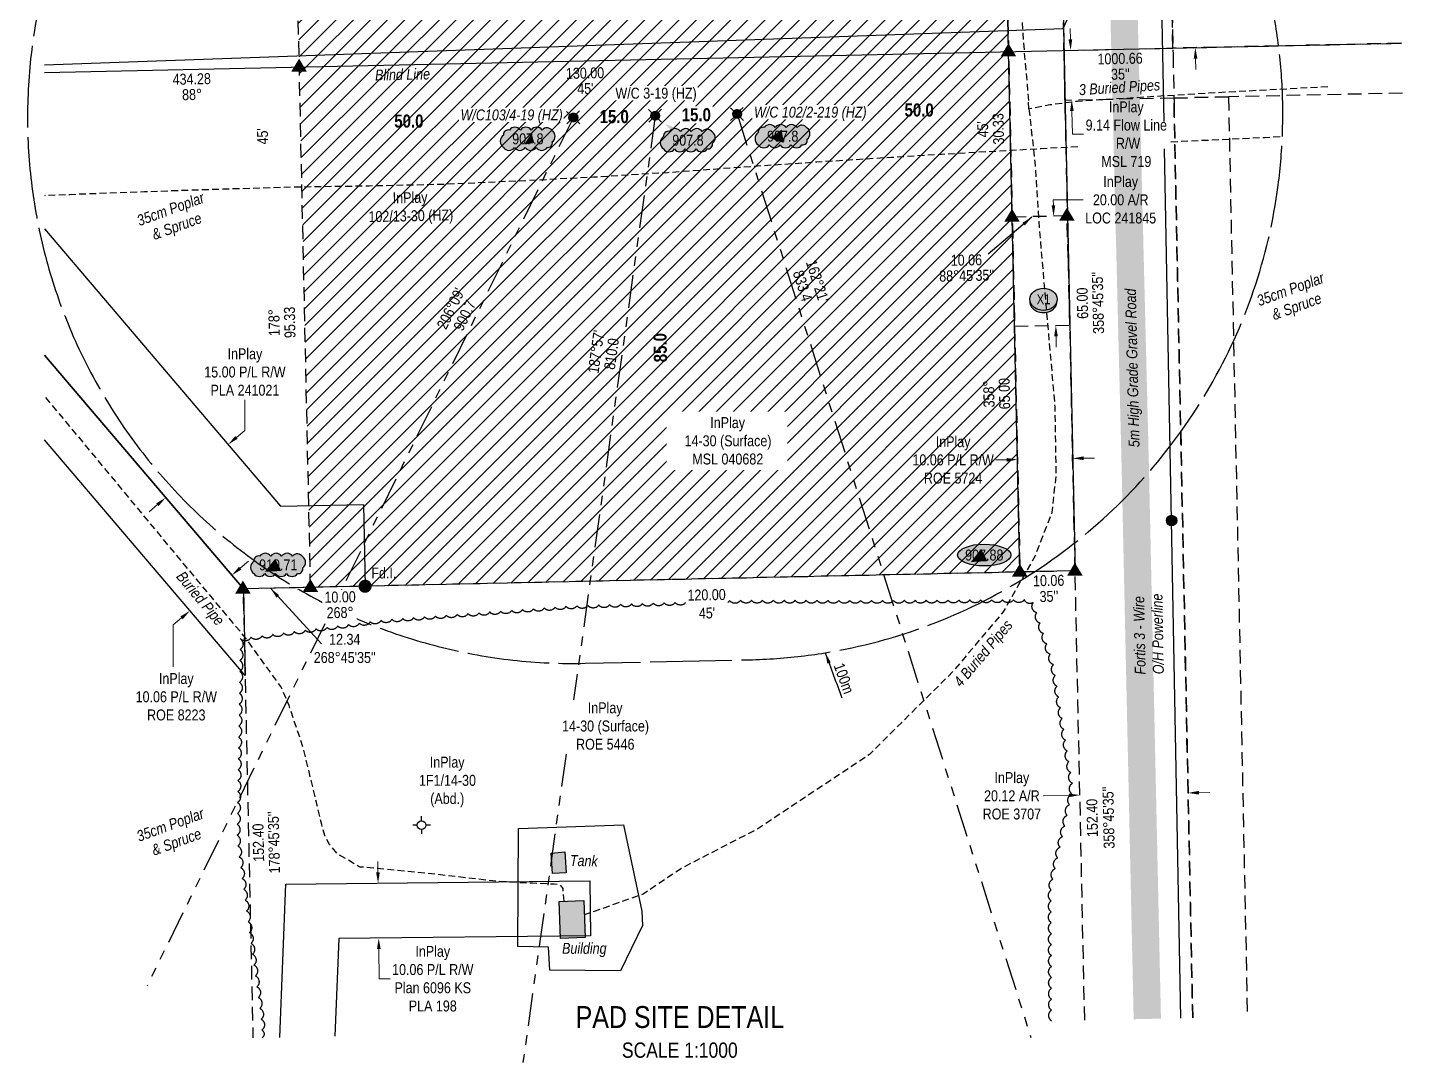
# Model space of a CAD drawing. Extents: x 606747 to 614608, y 5899362 to 5904570.
# Drawn here: x 613349 to 614608, y 5902169 to 5903117 of the extents above; entities that cross this region are included whole.
import ezdxf
from ezdxf.enums import TextEntityAlignment as Align

# ---------------------------------------------------------------- set-up
doc = ezdxf.new("R2010")
doc.units = 0
doc.header["$LTSCALE"] = 5
doc.header["$PDSIZE"] = 10
for name, pattern in [('0', [1, 1, 0]), ('DASHED1', [0.375, 0.25, -0.125]), ('foc-ACCESSROAD', [3.75, 2.5, -1.25]), ('foc-BUFFER', [16.75, 15, -1.75]), ('foc-DOT', [1, 0.2, -0.8]), ('foc-DRILLPATH', [14.75, 6, -1.75, 1.75, -1.75, 1.75, -1.75]), ('foc-FLOWLINE', [3.75, 2.5, -1.25]), ('POWERLINE5', [7.8, 2.4, -0.6, 0.6, -0.6, 0.6, -0.6, 2.4]), ('UG_PIPE', [1.875, 1.25, -0.625])]:
    doc.linetypes.add(name, pattern=pattern)
doc.layers.get('Defpoints').update_dxf_attribs({"color": 9})
for name, color, linetype in [('AS-FENCE', 48, 'foc-FENCE'), ('AS-PIPE-UG', 44, 'UG_PIPE'), ('AS-PIPE-UG-T', 44, 'Continuous'), ('AS-POWER', 104, 'foc-POWER'), ('AS-POWER-EXISTING', 72, 'POWERLINE5'), ('AS-ROADS', 254, 'Continuous'), ('AUX-BUFFER', 7, 'foc-BUFFER'), ('C-AR', 13, 'foc-ACCESSROAD'), ('C-RW', 13, 'Continuous'), ('C-WS', 13, 'foc-ACCESSROAD'), ('C-WS-S', 13, 'Continuous'), ('DETAIL-HZ-Existing', 8, 'foc-DOT'), ('DETAIL-T', 7, 'Continuous'), ('DRILL-T', 8, 'Continuous'), ('F-EZE', 190, 'foc-FLOWLINE'), ('L-BD', 7, 'Continuous'), ('L-MON', 1, 'Continuous'), ('L-SEC', 7, 'Continuous'), ('P-CROSSINGS', 250, 'Continuous'), ('P-ELEVATION', 7, 'Continuous'), ('P-PDRILLPATH', 12, 'foc-DRILLPATH'), ('P-PROPOSED-EXISTING-H', 59, 'Continuous'), ('P-TXT', 4, 'Continuous'), ('T-BUSH', 110, '0'), ('T-BUSH-T', 110, 'Continuous')]:
    doc.layers.add(name, color=color, linetype=linetype)
doc.layers.add('AS-STRUCTURE', color=7, linetype='Continuous', lineweight=30, true_color=0x595959)
doc.layers.add('AS-STRUCTURE-H', color=7, linetype='Continuous', true_color=0xa8a8a8)
doc.layers.add('AS-STRUCTURE-T', color=7, linetype='Continuous', true_color=0x454545)
for name, color, linetype, lineweight in [('C-AR-T', 13, 'Continuous', 9), ('C-FLOWLINE-T', 13, 'Continuous', 9), ('C-RW-T', 13, 'Continuous', 9), ('C-WS-T', 13, 'Continuous', 9), ('T-TEXT', 48, 'Continuous', 18)]:
    doc.layers.add(name, color=color, linetype=linetype, lineweight=lineweight)
doc.styles.add('80', font='ARIALN.TTF', dxfattribs={"height": 10})
doc.styles.add('80CG', font='ARIALN.TTF', dxfattribs={"height": 10})
doc.styles.add('80L', font='ARIALN.TTF', dxfattribs={"height": 10})
doc.styles.add('80LS', font='ARIALNI.TTF', dxfattribs={"height": 10})
doc.styles.add('BOLD', font='ARIALNB.TTF')
doc.styles.add('Crossing', font='ARIALN.TTF', dxfattribs={"height": 10})
doc.styles.add('foc-LtypeFont', font='ARIALN.TTF', dxfattribs={"height": 7.35})
doc.linetypes.add('foc-FENCE', pattern='A,10,-1,["X",foc-LtypeFont,S=0.2,R=0,X=-0.625,Y=-0.75],-1.24', length=12.24)
doc.linetypes.add('foc-POWER', pattern='A,6,-1,["P",foc-LtypeFont,S=0.2,R=0,X=-0.625,Y=-0.75],-1.24,4', length=12.24)
doc.dimstyles.new('CG2011', dxfattribs={"dimscale": 5, "dimtxt": 9, "dimasz": 2, "dimexe": 0.2, "dimexo": 0.0625, "dimgap": 0.5, "dimtad": 0, "dimtih": 1, "dimtoh": 1, "dimzin": 0, "dimdsep": 46, "dimtxsty": '80CG', "dimcen": 0.1, "dimse1": 1, "dimse2": 1, "dimclrd": 256, "dimclrt": 256, "dimaunit": 1, "dimadec": 4, "dimazin": 0, "dimtfac": 0.06, "dimtofl": 0, "dimtmove": 0, "dimatfit": 1, "dimfxl": 0.2, "dimtolj": 1, "dimtzin": 0, "dimlwd": -1, "dimarcsym": 0})
doc.dimstyles.new('Compass 5 000', dxfattribs={"dimscale": 5, "dimtxt": 9, "dimasz": 2, "dimexe": 0.2, "dimexo": 0.0625, "dimgap": 0.5, "dimtad": 0, "dimtih": 1, "dimtoh": 1, "dimzin": 0, "dimdsep": 46, "dimtxsty": '80CG', "dimcen": 0.1, "dimse1": 1, "dimse2": 1, "dimclrd": 256, "dimclrt": 256, "dimaunit": 1, "dimadec": 4, "dimazin": 0, "dimtfac": 0.06, "dimtofl": 0, "dimtmove": 0, "dimatfit": 1, "dimfxl": 0.2, "dimtolj": 1, "dimtzin": 0, "dimlwd": -1, "dimarcsym": 0})

# ---------------------------------------------------------------- blocks, each defined once
blk = doc.blocks.new('*D483')
at = {"layer": 'C-AR-T', "transparency": 16777216}
for p, q in [((614245.7, 5902721), (614235.7, 5902720.8)), ((614316.1, 5902722.4), (614326.1, 5902722.6))]:
    blk.add_line(p, q, dxfattribs=at)
for points in [[(614245.6, 5902722.6), (614245.7, 5902719.3), (614255.7, 5902721.2)], [(614316.1, 5902724.1), (614316.2, 5902720.7), (614306.1, 5902722.2)]]:
    blk.add_solid(points, dxfattribs=at)
at = {"layer": 'Defpoints', "color": 0, "transparency": 16777216}
for p in [(614306.1, 5902722.2), (614256.9, 5902661.9), (614307.4, 5902662.9)]:
    blk.add_point(p, dxfattribs=at)
at = {"layer": 'C-AR-T', "transparency": 16777216, "insert": (614196.6, 5902720.8), "char_height": 10, "attachment_point": 5, "style": '80CG'}
blk.add_mtext('\\A1;InPlay\\P10.06 P/L R/W\\PROE 5724', dxfattribs=at)
blk = doc.blocks.new('STRIA')
blk.add_hatch(color=255).paths.add_polyline_path([(-0.04, 1.52), (-1.47, -0.87), (1.39, -0.87)])
blk = doc.blocks.new('STRIAA')
blk.add_blockref('STRIA', (0, 0))
blk = doc.blocks.new('STRIB')
at = {"color": 1}
blk.add_solid([(-1.12, -0.67), (-0.04, 1.13), (1.04, -0.67)], dxfattribs=at)
blk = doc.blocks.new('STRIBB')
blk.add_blockref('STRIB', (0, 0))
blk = doc.blocks.new('STRICC')
for name in ['STRIAA', 'STRIBB']:
    blk.add_blockref(name, (0, 0))
blk = doc.blocks.new('fdspike')
blk.add_blockref('STRICC', (0, 0))
blk = doc.blocks.new('TRIA')
blk.add_hatch(color=255).paths.add_polyline_path([(-0.04, 1.52), (-1.47, -0.87), (1.39, -0.87)])
blk = doc.blocks.new('TRIAA')
blk.add_blockref('TRIA', (0, 0))
blk = doc.blocks.new('TRIB')
at = {"color": 1}
blk.add_lwpolyline([(-1.12, -0.67), (-0.04, 1.13), (1.04, -0.67)], close=True, dxfattribs=at)
blk = doc.blocks.new('TRIBB')
blk.add_blockref('TRIB', (0, 0))
blk = doc.blocks.new('TRICC')
for name in ['TRIAA', 'TRIBB']:
    blk.add_blockref(name, (0, 0))
blk = doc.blocks.new('plspike')
blk.add_blockref('TRICC', (0, 0))
blk = doc.blocks.new('fdia')
at = {"color": 255, "const_width": 1}
blk.add_lwpolyline([(-0.5, 0, 1), (0.5, 0, 1)], format="xyb", close=True, dxfattribs=at)
blk = doc.blocks.new('Fdiaa')
blk.add_blockref('fdia', (0, 0))
blk = doc.blocks.new('fdib')
at = {"color": 1, "const_width": 1.6}
blk.add_lwpolyline([(-0.4, 0, 1), (0.4, 0, 1)], format="xyb", close=True, dxfattribs=at)
at = {"color": 1}
blk.add_circle((0, 0), 0.8, dxfattribs=at)
blk = doc.blocks.new('Fdibb')
blk.add_blockref('fdib', (0, 0))
blk = doc.blocks.new('fdicc')
for name in ['Fdibb', 'Fdiaa']:
    blk.add_blockref(name, (0, 0))
blk = doc.blocks.new('FDI')
blk.add_blockref('fdicc', (0, 0))
blk = doc.blocks.new('POWERPOLE')
h = blk.add_hatch(color=255)
edge = h.paths.add_edge_path()
edge.add_arc((0, 0), 0.96, 0, 360)
at = {"linetype": 'Continuous'}
for p, q in [((0.68, -0.68), (-0.68, 0.68)), ((-0.68, -0.68), (0.68, 0.68))]:
    blk.add_line(p, q, dxfattribs=at)
blk.add_circle((0, 0), 0.96, dxfattribs=at)
blk = doc.blocks.new('we')
at = {"layer": 'P-ELEVATION'}
h = blk.add_hatch(color=111, dxfattribs=at)
h.dxf.hatch_style = 1
edge = h.paths.add_edge_path()
edge.add_ellipse((0, 0), major_axis=(-24.4, 0), ratio=0.410256, start_angle=0, end_angle=360)
at = {"layer": 'P-ELEVATION', "color": 7, "flags": 128}
blk.add_lwpolyline([(0, 0, 12.5, 0, 0), (-12.4, -6.4, 0, 0, 0)], format="xyseb", dxfattribs=at)
at = {"layer": 'P-ELEVATION', "color": 7}
blk.add_ellipse((0, 0), major_axis=(-24.4, 0), ratio=0.410256, dxfattribs=at)
at = {"layer": 'P-ELEVATION', "style": '80'}
blk.add_attdef('ELEVATION', text='', height=10, dxfattribs=at).set_placement((0, 0), align=Align.MIDDLE_CENTER)
blk = doc.blocks.new('*D488')
at = {"layer": 'C-FLOWLINE-T', "transparency": 16777216}
for p, q in [((614304, 5903105.9), (614303.8, 5903115.9)), ((614305.4, 5903040.2), (614305.9, 5903019)), ((614305.9, 5903019), (614315.9, 5903019))]:
    blk.add_line(p, q, dxfattribs=at)
for points in [[(614305.7, 5903106), (614302.3, 5903105.9), (614304.2, 5903095.9)], [(614307.1, 5903040.2), (614303.7, 5903040.2), (614305.2, 5903050.2)]]:
    blk.add_solid(points, dxfattribs=at)
at = {"layer": 'Defpoints', "color": 0, "transparency": 16777216}
for p in [(614387.6, 5903097.7), (614305.2, 5903050.2), (614388.5, 5903052)]:
    blk.add_point(p, dxfattribs=at)
at = {"layer": 'C-FLOWLINE-T', "transparency": 16777216, "insert": (614355.2, 5903019), "char_height": 10, "attachment_point": 5, "style": '80CG'}
blk.add_mtext('\\A1;InPlay\\P9.14 Flow Line\\P R/W\\PMSL 719', dxfattribs=at)
blk = doc.blocks.new('xing2')
h = blk.add_hatch(color=50)
h.dxf.hatch_style = 1
edge = h.paths.add_edge_path()
edge.add_ellipse((0, 0), major_axis=(-12.5, 0), ratio=0.816297, start_angle=0, end_angle=360)
h = blk.add_hatch(color=250)
h.dxf.hatch_style = 1
edge = h.paths.add_edge_path()
edge.add_ellipse((0, -2), major_axis=(-12.5, 0), ratio=0.816297, start_angle=0, end_angle=180)
edge.add_line((12.5, -2), (12.5, 0))
edge.add_ellipse((0, 0), major_axis=(-12.5, 0), ratio=0.816297, start_angle=0, end_angle=180, ccw=False)
edge.add_line((-12.5, 0), (-12.5, -2))
at = {"color": 250}
blk.add_ellipse((0, 0), major_axis=(-12.5, 0), ratio=0.816297, dxfattribs=at)
blk.add_ellipse((0, -2), major_axis=(-12.5, 0), ratio=0.816297, start_param=0, end_param=3.141593, dxfattribs=at)
at = {"color": 250, "style": 'Crossing'}
blk.add_attdef('CROSSING', text='', height=9, dxfattribs=at).set_placement((0.1, 0), align=Align.MIDDLE_CENTER)
at = {"color": 250, "style": 'Crossing', "flags": 1}
for tag, p in [('OWNER', (0.1, -12.5)), ('DESCRIPTION', (0.1, -25.8)), ('LOCATION', (0.1, -39.3)), ('DWG_REF', (0.1, -52.8))]:
    blk.add_attdef(tag, text='', height=9, dxfattribs=at).set_placement(p, align=Align.MIDDLE_CENTER)
blk = doc.blocks.new('GABD')
for p, q in [((-0.81, 0), (-1.62, 0)), ((0, 0.81), (0, 1.62)), ((1.62, 0), (0.81, 0)), ((0, -0.81), (0, -1.62))]:
    blk.add_line(p, q)
blk.add_circle((0, 0), 0.8)
blk = doc.blocks.new('*D489')
at = {"layer": 'C-AR-T', "transparency": 16777216}
for p, q in [((614302.7, 5902413.8), (614279, 5902413.3)), ((614421.8, 5902416.2), (614431.8, 5902416.4))]:
    blk.add_line(p, q, dxfattribs=at)
for points in [[(614421.8, 5902417.9), (614421.8, 5902414.5), (614411.8, 5902416)], [(614302.6, 5902415.4), (614302.7, 5902412.1), (614312.7, 5902414)]]:
    blk.add_solid(points, dxfattribs=at)
at = {"layer": 'Defpoints', "color": 0, "transparency": 16777216}
for p in [(614311.9, 5902451.5), (614411, 5902453.5), (614411.8, 5902416)]:
    blk.add_point(p, dxfattribs=at)
at = {"layer": 'C-AR-T', "transparency": 16777216, "insert": (614250.4, 5902413.3), "char_height": 10, "attachment_point": 5, "style": '80CG'}
blk.add_mtext('\\A1;InPlay\\P20.12 A/R\\PROE 3707', dxfattribs=at)
blk = doc.blocks.new('*D490')
at = {"layer": 'C-RW-T', "transparency": 16777216}
for p, q in [((613669.9, 5902343.3), (613669.8, 5902353.3)), ((613670.7, 5902273), (613671, 5902245.9)), ((613671, 5902245.9), (613681, 5902245.9))]:
    blk.add_line(p, q, dxfattribs=at)
for points in [[(613671.6, 5902343.4), (613668.2, 5902343.3), (613670, 5902333.3)], [(613672.4, 5902273.1), (613669, 5902273), (613670.6, 5902283)]]:
    blk.add_solid(points, dxfattribs=at)
at = {"layer": 'Defpoints', "color": 0, "transparency": 16777216}
for p in [(613670, 5902333.3), (613744.4, 5902334.2), (613744.9, 5902283.9)]:
    blk.add_point(p, dxfattribs=at)
at = {"layer": 'C-RW-T', "transparency": 16777216, "insert": (613720.1, 5902245.9), "char_height": 10, "attachment_point": 5, "style": '80CG'}
blk.add_mtext('\\A1;InPlay\\P10.06 P/L R/W\\PPlan 6096 KS\\PPLA 198', dxfattribs=at)
blk = doc.blocks.new('wa')
at = {"layer": 'P-ELEVATION'}
h = blk.add_hatch(color=111, dxfattribs=at)
h.dxf.hatch_style = 1
edge = h.paths.add_edge_path()
edge.add_arc((-17.4, -4.5), 6.1, 215, 325)
edge.add_arc((-7.4, -4.5), 6.1, 215, 325)
edge.add_arc((2.6, -4.5), 6.1, 215, 325)
edge.add_arc((12.7, -4.5), 6.1, 215, 325)
edge.add_arc((18.1, -3.7), 4.32, 263.4336, 373.4336)
edge.add_arc((18.8, 2.3), 6.1, 305, 415)
edge.add_arc((17.5, 4.4), 5.69, 30.6955, 140.6955)
edge.add_arc((8.1, 4.5), 6.1, 35, 145)
edge.add_arc((-1.9, 4.5), 6.1, 35, 145)
edge.add_arc((-11.9, 4.5), 6.1, 35, 145)
edge.add_arc((-18, 3.8), 4.33, 75.4261, 185.4261)
edge.add_arc((-18.4, -2.3), 6.96, 125, 235)
at = {"color": 240, "flags": 128}
blk.add_lwpolyline([(-22.4, -8, 0.520567), (-12.3, -8, 0.520567), (-2.4, -8, 0.520567), (7.6, -8, 0.520567), (17.6, -8, 0.520567), (22.4, -2.7, 0.520567), (22.4, 7.3, 0.520567), (13.1, 8, 0.520567), (3.1, 8, 0.520567), (-6.9, 8, 0.520567), (-16.9, 8, 0.520567), (-22.4, 3.4, 0.520567)], format="xyb", close=True, dxfattribs=at)
at = {"layer": 'P-ELEVATION', "color": 240, "flags": 128}
blk.add_lwpolyline([(0, 0, 12.5, 0, 0), (-12.4, -6.4, 0, 0, 0)], format="xyseb", dxfattribs=at)
at = {"layer": 'P-ELEVATION', "color": 240, "style": '80'}
blk.add_attdef('ELEVATION', text='', height=10, dxfattribs=at).set_placement((0, 0), align=Align.MIDDLE_CENTER)
blk = doc.blocks.new('*U553')
at = {"layer": 'P-ELEVATION'}
h = blk.add_hatch(color=111, dxfattribs=at)
h.dxf.hatch_style = 1
edge = h.paths.add_edge_path()
edge.add_arc((-17.4, -4.5), 6.1, 215, 325)
edge.add_arc((-7.4, -4.5), 6.1, 215, 325)
edge.add_arc((2.6, -4.5), 6.1, 215, 325)
edge.add_arc((12.7, -4.5), 6.1, 215, 325)
edge.add_arc((18.1, -3.7), 4.32, 263.4336, 373.4336)
edge.add_arc((18.8, 2.3), 6.1, 305, 415)
edge.add_arc((17.5, 4.4), 5.69, 30.6955, 140.6955)
edge.add_arc((8.1, 4.5), 6.1, 35, 145)
edge.add_arc((-1.9, 4.5), 6.1, 35, 145)
edge.add_arc((-11.9, 4.5), 6.1, 35, 145)
edge.add_arc((-18, 3.8), 4.33, 75.4261, 185.4261)
edge.add_arc((-18.4, -2.3), 6.96, 125, 235)
at = {"color": 240, "flags": 128}
blk.add_lwpolyline([(-22.4, -8, 0.520567), (-12.3, -8, 0.520567), (-2.4, -8, 0.520567), (7.6, -8, 0.520567), (17.6, -8, 0.520567), (22.4, -2.7, 0.520567), (22.4, 7.3, 0.520567), (13.1, 8, 0.520567), (3.1, 8, 0.520567), (-6.9, 8, 0.520567), (-16.9, 8, 0.520567), (-22.4, 3.4, 0.520567)], format="xyb", close=True, dxfattribs=at)
at = {"layer": 'P-ELEVATION', "color": 240, "flags": 128}
blk.add_lwpolyline([(0, 0, 12.5, 0, 0), (-11.8, -1.9, 0, 0, 0)], format="xyseb", dxfattribs=at)
at = {"layer": 'P-ELEVATION', "color": 240, "style": '80'}
blk.add_attdef('ELEVATION', text='', height=10, dxfattribs=at).set_placement((0, 0), align=Align.MIDDLE_CENTER)
blk = doc.blocks.new('*U555')
at = {"layer": 'P-ELEVATION'}
h = blk.add_hatch(color=111, dxfattribs=at)
h.dxf.hatch_style = 1
edge = h.paths.add_edge_path()
edge.add_arc((-17.4, -4.5), 6.1, 215, 325)
edge.add_arc((-7.4, -4.5), 6.1, 215, 325)
edge.add_arc((2.6, -4.5), 6.1, 215, 325)
edge.add_arc((12.7, -4.5), 6.1, 215, 325)
edge.add_arc((18.1, -3.7), 4.32, 263.4336, 373.4336)
edge.add_arc((18.8, 2.3), 6.1, 305, 415)
edge.add_arc((17.5, 4.4), 5.69, 30.6955, 140.6955)
edge.add_arc((8.1, 4.5), 6.1, 35, 145)
edge.add_arc((-1.9, 4.5), 6.1, 35, 145)
edge.add_arc((-11.9, 4.5), 6.1, 35, 145)
edge.add_arc((-18, 3.8), 4.33, 75.4261, 185.4261)
edge.add_arc((-18.4, -2.3), 6.96, 125, 235)
at = {"color": 240, "flags": 128}
blk.add_lwpolyline([(-22.4, -8, 0.520567), (-12.3, -8, 0.520567), (-2.4, -8, 0.520567), (7.6, -8, 0.520567), (17.6, -8, 0.520567), (22.4, -2.7, 0.520567), (22.4, 7.3, 0.520567), (13.1, 8, 0.520567), (3.1, 8, 0.520567), (-6.9, 8, 0.520567), (-16.9, 8, 0.520567), (-22.4, 3.4, 0.520567)], format="xyb", close=True, dxfattribs=at)
at = {"layer": 'P-ELEVATION', "color": 240, "flags": 128}
blk.add_lwpolyline([(0, 0, 12.5, 0, 0), (-21.1, 15.1, 0, 0, 0)], format="xyseb", dxfattribs=at)
at = {"layer": 'P-ELEVATION', "color": 240, "style": '80'}
blk.add_attdef('ELEVATION', text='', height=10, dxfattribs=at).set_placement((0, 0), align=Align.MIDDLE_CENTER)
blk = doc.blocks.new('*U554')
at = {"layer": 'P-ELEVATION'}
h = blk.add_hatch(color=111, dxfattribs=at)
h.dxf.hatch_style = 1
edge = h.paths.add_edge_path()
edge.add_arc((-17.4, -4.5), 6.1, 215, 325)
edge.add_arc((-7.4, -4.5), 6.1, 215, 325)
edge.add_arc((2.6, -4.5), 6.1, 215, 325)
edge.add_arc((12.7, -4.5), 6.1, 215, 325)
edge.add_arc((18.1, -3.7), 4.32, 263.4336, 373.4336)
edge.add_arc((18.8, 2.3), 6.1, 305, 415)
edge.add_arc((17.5, 4.4), 5.69, 30.6955, 140.6955)
edge.add_arc((8.1, 4.5), 6.1, 35, 145)
edge.add_arc((-1.9, 4.5), 6.1, 35, 145)
edge.add_arc((-11.9, 4.5), 6.1, 35, 145)
edge.add_arc((-18, 3.8), 4.33, 75.4261, 185.4261)
edge.add_arc((-18.4, -2.3), 6.96, 125, 235)
at = {"color": 240, "flags": 128}
blk.add_lwpolyline([(-22.4, -8, 0.520567), (-12.3, -8, 0.520567), (-2.4, -8, 0.520567), (7.6, -8, 0.520567), (17.6, -8, 0.520567), (22.4, -2.7, 0.520567), (22.4, 7.3, 0.520567), (13.1, 8, 0.520567), (3.1, 8, 0.520567), (-6.9, 8, 0.520567), (-16.9, 8, 0.520567), (-22.4, 3.4, 0.520567)], format="xyb", close=True, dxfattribs=at)
at = {"layer": 'P-ELEVATION', "color": 240, "flags": 128}
blk.add_lwpolyline([(0, 0, 12.5, 0, 0), (5.9, -3.8, 0, 0, 0)], format="xyseb", dxfattribs=at)
at = {"layer": 'P-ELEVATION', "color": 240, "style": '80'}
blk.add_attdef('ELEVATION', text='', height=10, dxfattribs=at).set_placement((0, 0), align=Align.MIDDLE_CENTER)
blk = doc.blocks.new('WC')
at = {"layer": 'L-MON'}
h = blk.add_hatch(color=255, dxfattribs=at)
h.dxf.hatch_style = 1
edge = h.paths.add_edge_path()
edge.add_arc((0, 0), 0.9, 0, 360)
at = {"layer": 'L-MON', "color": 240, "flags": 128}
for points in [[(-0.62, 0.5), (-1.23, 1.12)], [(0.52, 0.61), (1.13, 1.21)], [(-1.18, -1.18), (-0.56, -0.57)], [(1.16, -1.18), (0.56, -0.57)]]:
    blk.add_lwpolyline(points, dxfattribs=at)
at = {"layer": 'L-MON', "color": 240}
for radius in [0.8, 0.373]:
    blk.add_circle((0, 0), radius, dxfattribs=at)

msp = doc.modelspace()

# ---------------------------------------------------------------- hatches: boundary and pattern name
at = {"layer": 'AS-STRUCTURE-H'}
h = msp.add_hatch(color=256, dxfattribs=at)
h.dxf.hatch_style = 1
h.paths.add_polyline_path([(613829.682, 5902342.238), (613828.612, 5902360.943), (613841.127, 5902362.058), (613842.357, 5902342.838)])
h = msp.add_hatch(color=256, dxfattribs=at)
h.dxf.hatch_style = 1
h.paths.add_polyline_path([(613858.397, 5902317.563), (613859.592, 5902283.518), (613837.117, 5902282.868), (613835.942, 5902316.683)])
at = {"layer": 'P-PROPOSED-EXISTING-H', "true_color": 0xffeebd}
h = msp.add_hatch(dxfattribs=at)
h.set_pattern_fill('ANSI31', color=254, scale=3.498656, style=0)
h.set_pattern_definition([(45, (-2512.458, 2757.86), (-7.854705797, 7.854705797), [])])
h.paths.add_polyline_path([(613608.25, 5902604.179), (613590.865, 5903403.634), (614240.427, 5903417.818), (614257.827, 5902618.298)])

# ---------------------------------------------------------------- linework, layer by layer
at = {"layer": 'AS-FENCE', "flags": 128}
msp.add_lwpolyline([(613364.653, 5903082.656), (614297.427, 5903115.723), (614332.487, 5903192.078)], dxfattribs=at)
msp.add_lwpolyline([(613912.212, 5902294.668), (613891.932, 5902253.023), (613827.307, 5902253.678), (613826.142, 5902274.643), (613797.932, 5902275.553), (613798.597, 5902383.458), (613894.897, 5902386.688), (613911.682, 5902307.873)], close=True, dxfattribs=at)
at = {"layer": 'AS-PIPE-UG', "flags": 128}
for points in [[(614330.712, 5903725.518), (614275.002, 5903650.363), (614262.807, 5903628.338), (614256.227, 5903609.728), (614250.292, 5903583.343), (614246.202, 5903554.918), (614246.367, 5903532.623), (614247.787, 5903447.533), (614250.307, 5903301.973), (614260.857, 5903104.108), (614265.617, 5903049.753)], [(614539.622, 5903062.398), (614430.897, 5903056.568), (614310.432, 5903049.043), (614285.017, 5903045.773), (614266.042, 5903042.158)], [(614266.042, 5903042.158), (614265.617, 5903049.753)], [(614266.042, 5903042.158), (614271.477, 5902993.418), (614275.422, 5902932.923), (614289.772, 5902769.248), (614290.752, 5902707.028), (614287.002, 5902672.718), (614271.627, 5902632.913), (614242.572, 5902581.858), (614196.567, 5902527.238), (614120.067, 5902451.253), (614017.857, 5902383.143), (613948.017, 5902347.113), (613912.652, 5902323.298), (613859.687, 5902304.608)], [(613840.565, 5902316.864), (613839.392, 5902328.568), (613836.577, 5902332.083), (613831.187, 5902332.403), (613811.492, 5902333.233), (613781.902, 5902334.748), (613715.972, 5902342.213), (613665.917, 5902347.233), (613653.517, 5902348.113), (613632.797, 5902360.178), (613625.612, 5902368.753), (613621.142, 5902377.003), (613618.452, 5902387.043), (613601.937, 5902455.788), (613588.507, 5902496.073), (613580.892, 5902513.538), (613550.207, 5902555.998), (613491.292, 5902626.683), (613385.532, 5902754.303), (613364.653, 5902779.338)]]:
    msp.add_lwpolyline(points, dxfattribs=at)
at = {"layer": 'AS-POWER', "flags": 128}
for points in [[(614389.739, 5903030.586), (614387.097, 5903170.148), (614380.927, 5903414.363), (614380.957, 5903652.578)], [(614405.235, 5902209.752), (614396.652, 5902665.383), (614390.212, 5903005.569)]]:
    msp.add_lwpolyline(points, dxfattribs=at)
at = {"layer": 'AS-ROADS', "const_width": 24.99, "flags": 128}
msp.add_lwpolyline([(614374.429, 5902209.097), (614363.377, 5902715.783), (614351.777, 5903182.388), (614344.082, 5903384.463), (614340.822, 5903493.043), (614324.352, 5903599.283), (614278.877, 5903683.373), (614212.007, 5903756.073), (614136.567, 5903827.754)], dxfattribs=at)
at = {"layer": 'AS-STRUCTURE', "flags": 128}
for points in [[(613829.682, 5902342.238), (613828.612, 5902360.943), (613841.127, 5902362.058), (613842.357, 5902342.838)], [(613858.397, 5902317.563), (613859.592, 5902283.518), (613837.117, 5902282.868), (613835.942, 5902316.683)]]:
    msp.add_lwpolyline(points, close=True, dxfattribs=at)
at = {"layer": 'AUX-BUFFER', "color": 251, "linetype": 'foc-BUFFER', "flags": 128}
msp.add_lwpolyline([(614009.565, 5902537.898, 1), (613987.824, 5903537.278), (613837.917, 5903534.016, 1), (613859.658, 5902534.637)], format="xyb", close=True, dxfattribs=at)
at = {"layer": 'C-AR'}
for points in [[(614163.476, 5903856.795), (614318.23, 5903713.401), (614355.159, 5903679.189), (614386.522, 5903650.132), (614395.956, 5903189.854), (614397.96, 5903092.187), (614398.894, 5903046.47), (614416.024, 5902209.982)], [(614317.088, 5902207.877), (614308.337, 5902619.223), (614299.294, 5903044.319), (614298.321, 5903090.038), (614287.372, 5903604.733), (614249.796, 5903639.549), (614095.043, 5903782.94)], [(614607.132, 5903102.372), (614397.844, 5903097.841), (614395.781, 5903198.389), (614445.819, 5903199.472), (614604.961, 5903202.916)]]:
    msp.add_lwpolyline(points, dxfattribs=at)
at = {"layer": 'C-AR', "flags": 128}
msp.add_lwpolyline([(614300.987, 5902944.173), (614250.757, 5902943.168), (614252.932, 5902843.23), (614303.55, 5902844.243)], close=True, dxfattribs=at)
msp.add_lwpolyline([(614317.088, 5902207.877), (614308.337, 5902619.223), (613546.452, 5902602.803), (613555.413, 5902191.674)], dxfattribs=at)
at = {"layer": 'C-AR-T'}
for p, q in [((614418.61, 5903088.291), (614418.826, 5903078.297)), ((614290.846, 5902833.99), (614291.046, 5902823.996)), ((613543.73, 5902621.751, 4555.185), (613551.353, 5902628.217, 4555.185)), ((613490.1, 5902576.272, 4555.185), (613482.476, 5902569.807, 4555.185))]:
    msp.add_line(p, q, dxfattribs=at)
msp.add_lwpolyline([(614315.745, 5902958.917), (614288.246, 5902958.917), (614288.446, 5902953.92)], dxfattribs=at)
for points in [[(614420.276, 5903088.327), (614416.944, 5903088.255), (614418.394, 5903098.285)], [(614290.112, 5902953.953), (614286.781, 5902953.887), (614288.646, 5902943.926)], [(614292.512, 5902834.024), (614289.18, 5902833.957), (614290.646, 5902843.984)], [(613542.652, 5902623.022, 4555.185), (613544.807, 5902620.481, 4555.185), (613536.106, 5902615.286, 4555.185)], [(613489.022, 5902577.542, 4555.185), (613491.178, 5902575.001, 4555.185), (613497.724, 5902582.737, 4555.185)]]:
    msp.add_solid(points, dxfattribs=at)
at = {"layer": 'C-RW'}
for points in [[(614365.063, 5903893.504), (614389.406, 5903715.988), (614355.159, 5903679.189), (614287.372, 5903604.733), (614298.321, 5903090.038), (614299.294, 5903044.319), (614308.337, 5902619.223), (614257.827, 5902618.298), (614249.856, 5902984.574), (614247.461, 5903094.594), (614236.641, 5903625.353), (614249.796, 5903639.549), (614318.23, 5903713.401), (614337.278, 5903733.965), (614332.541, 5903768.367), (614315.301, 5903893.504)], [(613580.147, 5902192.2), (613585.621, 5902332.404), (613863.988, 5902335.515), (613864.545, 5902285.222), (613634.017, 5902282.635), (613630.529, 5902193.272)]]:
    msp.add_lwpolyline(points, dxfattribs=at)
at = {"layer": 'C-RW', "flags": 128}
msp.add_lwpolyline([(613364.653, 5902932.458), (613580.686, 5902678.517), (613656.541, 5902680.127), (613658.132, 5902605.173), (613546.664, 5902602.807), (613364.653, 5902816.756)], dxfattribs=at)
at = {"layer": 'C-RW', "elevation": 4555.185}
msp.add_lwpolyline([(613364.653, 5902816.756), (613546.664, 5902602.807), (613548.182, 5902523.425), (613364.653, 5902739.158)], dxfattribs=at)
at = {"layer": 'C-RW-T'}
msp.add_line((613467.97, 5902679.883), (613460.356, 5902673.405), dxfattribs=at)
msp.add_lwpolyline([(613540.3, 5902741.416), (613547.914, 5902747.893), (613547.914, 5902775.775)], dxfattribs=at)
for points in [[(613539.221, 5902742.685), (613541.38, 5902740.147), (613532.687, 5902734.939)], [(613466.89, 5902681.152), (613469.049, 5902678.614), (613475.584, 5902686.36)]]:
    msp.add_solid(points, dxfattribs=at)
at = {"layer": 'C-WS', "flags": 128}
msp.add_lwpolyline([(613608.25, 5902604.179), (613590.865, 5903403.634), (614240.427, 5903417.818), (614257.827, 5902618.298)], close=True, dxfattribs=at)
at = {"layer": 'C-WS'}
msp.add_lwpolyline([(614608.119, 5903056.641), (614448.809, 5903053.201), (614398.774, 5903052.124), (614299.173, 5903049.973), (614298.201, 5903095.692), (614397.84, 5903097.841), (614607.132, 5903102.364)], dxfattribs=at)
at = {"layer": 'DETAIL-HZ-Existing', "linetype": 'DASHED1', "ltscale": 5, "flags": 128}
for points in [[(614495.966, 5903016.472), (614481.947, 5903015.816), (614413.704, 5903012.63), (614395.312, 5903011.717)], [(614310.73, 5903007.417), (614277.232, 5903005.656), (614208.854, 5903001.816), (614140.283, 5902997.72), (614071.767, 5902993.376), (614003.608, 5902988.791), (613935.457, 5902983.806), (613867.239, 5902979.57), (613799.102, 5902976.135), (613730.107, 5902973.03), (613661.873, 5902971.544), (613592.778, 5902970.487), (613524.505, 5902968.55), (613456.192, 5902966.211), (613387.883, 5902963.673), (613364.653, 5902962.745)]]:
    msp.add_lwpolyline(points, dxfattribs=at)
at = {"layer": 'F-EZE'}
msp.add_lwpolyline([(614416.024, 5902209.982), (614398.778, 5903052.125), (614448.813, 5903053.201), (614466.063, 5902211.046)], dxfattribs=at)
at = {"layer": 'L-SEC'}
msp.add_line((613364.653, 5903075.615), (614607.13, 5903102.478), dxfattribs=at)
at = {"layer": 'P-PDRILLPATH', "flags": 128}
for points in [[(613848.84, 5903034.325), (613458.428, 5902239.3)], [(613923.794, 5903035.947), (613802.674, 5902169.216)], [(613998.748, 5903037.569), (614267.855, 5902192.205)]]:
    msp.add_lwpolyline(points, dxfattribs=at)
at = {"layer": 'T-BUSH', "flags": 128}
msp.add_lwpolyline([(614286.776, 5902207.177, -0.52056705), (614286.748, 5902217.173, -0.52056705), (614286.721, 5902227.169, -0.52056705), (614286.693, 5902237.165, -0.52056705), (614286.666, 5902247.161, -0.52056705), (614286.638, 5902257.157, -0.52056705), (614286.611, 5902267.153, -0.52056705), (614286.583, 5902277.15, -0.52056705), (614286.555, 5902287.146, -0.52056705), (614286.528, 5902297.142, -0.52056705), (614286.5, 5902307.138, -0.52056705), (614286.473, 5902317.134, -0.52056705), (614286.445, 5902327.13, -0.52056705), (614287.952, 5902336.959, -0.52056705), (614290.134, 5902346.714, -0.52056705), (614292.315, 5902356.469, -0.52056705), (614294.496, 5902366.225, -0.52056705), (614296.678, 5902375.98, -0.52056705), (614298.859, 5902385.735, -0.52056705), (614301.04, 5902395.49, -0.52056705), (614303.222, 5902405.246, -0.52056705), (614305.403, 5902415.001, -0.52056705), (614305.82, 5902424.811, -0.52056705), (614304.25, 5902434.683, -0.52056705), (614302.68, 5902444.555, -0.52056705), (614301.111, 5902454.427, -0.52056705), (614299.541, 5902464.3, -0.52056705), (614297.971, 5902474.172, -0.52056705), (614296.401, 5902484.044, -0.52056705), (614294.831, 5902493.916, -0.52056705), (614293.261, 5902503.788, -0.52056705), (614291.692, 5902513.66, -0.52056705), (614290.122, 5902523.532, -0.52056705), (614288.552, 5902533.404, -0.52056705), (614285.468, 5902542.913, -0.52056705), (614282.385, 5902552.422, -0.52056705), (614279.301, 5902561.93, -0.52056705), (614276.217, 5902571.439, -0.52056705), (614273.133, 5902580.948, -0.52056705), (614270.05, 5902590.456, -0.52056705), (614261.873, 5902592.917, -0.52056705), (614251.877, 5902592.861, -0.52056705), (614241.881, 5902592.805, -0.52056705), (614231.885, 5902592.748, -0.52056705), (614221.889, 5902592.692, -0.52056705), (614211.893, 5902592.635, -0.52056705), (614201.897, 5902592.579, -0.52056705), (614191.901, 5902592.522, -0.52056705), (614181.905, 5902592.466, -0.52056705), (614171.909, 5902592.41, -0.52056705), (614161.913, 5902592.353, -0.52056705), (614151.917, 5902592.297, -0.52056705), (614141.921, 5902592.24, -0.52056705), (614131.925, 5902592.2, -0.52056705), (614121.929, 5902592.215, -0.52056705), (614111.933, 5902592.23, -0.52056705), (614101.937, 5902592.245, -0.52056705), (614091.94, 5902592.26, -0.52056705), (614081.944, 5902592.275, -0.52056705), (614071.948, 5902592.29, -0.52056705), (614061.952, 5902592.305, -0.52056705), (614051.956, 5902592.321, -0.52056705), (614041.96, 5902592.336, -0.52056705), (614031.964, 5902592.351, -0.52056705), (614021.967, 5902592.366, -0.52056705), (614011.971, 5902592.381, -0.52056705), (614001.975, 5902592.396, -0.52056705), (613991.984, 5902592.082, -0.52056705), (613981.994, 5902591.746, -0.52056705), (613972.003, 5902591.409, -0.52056705), (613962.013, 5902591.073, -0.52056705), (613952.022, 5902590.737, -0.52056705), (613942.032, 5902590.4, -0.52056705), (613932.041, 5902590.064, -0.52056705), (613922.051, 5902589.728, -0.52056705), (613912.06, 5902589.391, -0.52056705), (613902.07, 5902589.055, -0.52056705), (613892.079, 5902588.719, -0.52056705), (613882.089, 5902588.382, -0.52056705), (613872.098, 5902588.046, -0.52056705), (613862.108, 5902587.71, -0.52056705), (613852.117, 5902587.373, -0.52056705), (613842.138, 5902586.83, -0.52056705), (613832.169, 5902586.087, -0.52056705), (613822.201, 5902585.344, -0.52056705), (613812.232, 5902584.601, -0.52056705), (613802.264, 5902583.858, -0.52056705), (613792.295, 5902583.115, -0.52056705), (613782.327, 5902582.372, -0.52056705), (613772.358, 5902581.629, -0.52056705), (613762.39, 5902580.885, -0.52056705), (613752.421, 5902580.142, -0.52056705), (613742.453, 5902579.399, -0.52056705), (613732.484, 5902578.656, -0.52056705), (613722.516, 5902577.913, -0.52056705), (613712.547, 5902577.17, -0.52056705), (613702.579, 5902576.427, -0.52056705), (613692.61, 5902575.684, -0.52056705), (613682.642, 5902574.941, -0.52056705), (613672.697, 5902573.97, -0.52056705), (613662.784, 5902572.681, -0.52056705), (613652.871, 5902571.392, -0.52056705), (613642.959, 5902570.103, -0.52056705), (613633.046, 5902568.814, -0.52056705), (613623.133, 5902567.526, -0.52056705), (613613.22, 5902566.237, -0.52056705), (613603.308, 5902564.948, -0.52056705), (613593.395, 5902563.659, -0.52056705), (613583.482, 5902562.37, -0.52056705), (613573.57, 5902561.081, -0.52056705), (613563.657, 5902559.792, -0.52056705), (613553.744, 5902558.503, -0.52056705), (613543.831, 5902557.214, -0.52056705), (613543.658, 5902547.229, -0.52056705), (613543.496, 5902537.234, -0.52056705), (613543.334, 5902527.239, -0.52056705), (613543.172, 5902517.244, -0.52056705), (613543.01, 5902507.249, -0.52056705), (613542.847, 5902497.255, -0.52056705), (613542.685, 5902487.26, -0.52056705), (613542.523, 5902477.265, -0.52056705), (613542.361, 5902467.27, -0.52056705), (613542.199, 5902457.275, -0.52056705), (613542.036, 5902447.28, -0.52056705), (613541.874, 5902437.285, -0.52056705), (613541.712, 5902427.291, -0.52056705), (613541.55, 5902417.296, -0.52056705), (613541.388, 5902407.301, -0.52056705), (613541.225, 5902397.306, -0.52056705), (613541.063, 5902387.311, -0.52056705), (613540.901, 5902377.316, -0.52056705), (613541.584, 5902367.372, -0.52056705), (613542.929, 5902357.467, -0.52056705), (613544.274, 5902347.561, -0.52056705), (613545.619, 5902337.656, -0.52056705), (613546.964, 5902327.751, -0.52056705), (613548.308, 5902317.845, -0.52056705), (613549.653, 5902307.94, -0.52056705), (613550.998, 5902298.035, -0.52056705), (613552.343, 5902288.13, -0.52056705), (613553.688, 5902278.224, -0.52056705), (613555.033, 5902268.319, -0.52056705), (613556.377, 5902258.414, -0.52056705), (613557.722, 5902248.508, -0.52056705), (613559.067, 5902238.603, -0.52056705), (613560.412, 5902228.698, -0.52056705), (613561.757, 5902218.793, -0.52056705), (613563.102, 5902208.887, -0.52056705), (613563.66, 5902198.917, -0.52056705), (613563.876, 5902191.826, -0.52056705)], format="xyb", dxfattribs=at)

# ---------------------------------------------------------------- block references
at = {"layer": 'AS-POWER-EXISTING', "xscale": 4.99807939999996, "yscale": 4.99807939999996, "zscale": 4.99807939999996}
msp.add_blockref('POWERPOLE', (614396.652, 5902665.383), dxfattribs=at)
at = {"layer": 'C-WS-S', "xscale": 4.99807939999996, "yscale": 4.99807939999996, "zscale": 4.99807939999996}
msp.add_blockref('GABD', (613709.873, 5902386.499), dxfattribs=at)
at = {"layer": 'L-BD', "xscale": 0.99961588, "yscale": 0.99961588, "zscale": 0.99961588}
for name, p in [('*U554', (613807.184, 5903014.815)), ('*U553', (614040.547, 5903017.219))]:
    msp.add_blockref(name, p, dxfattribs=at).add_auto_attribs({'ELEVATION': '907.8'})
at = {"layer": 'L-MON'}
for name, p, xscale, yscale, zscale in [('plspike', (614247.461, 5903094.594), 4.99807939999996, 4.99807939999996, 24.99039699999984), ('plspike', (613597.888, 5903080.658), 4.99807939999996, 4.99807939999996, 24.99039699999984), ('WC', (613923.794, 5903035.947), 4.998079399999995, 4.998079399999995, 4.998079399999995), ('WC', (613998.748, 5903037.569), 4.998079399999995, 4.998079399999995, 4.998079399999995), ('plspike', (614250.757, 5902943.168), 4.99807939999996, 4.99807939999996, 24.99999999999983), ('plspike', (614300.987, 5902944.173), 4.99807939999996, 4.99807939999996, 24.99999999999983), ('fdspike', (614257.827, 5902618.298), 4.99807939999996, 4.99807939999996, 24.99999999999983), ('fdspike', (614308.337, 5902619.223), 4.99807939999996, 4.99807939999996, 24.99999999999983), ('fdspike', (613546.452, 5902602.803), 4.99807939999996, 4.99807939999996, 24.99999999999983)]:
    msp.add_blockref(name, p, dxfattribs=dict(at, xscale=xscale, yscale=yscale, zscale=zscale))
at = {"layer": 'L-MON', "xscale": 0.99961588, "yscale": 0.99961588, "zscale": 0.99961588}
msp.add_blockref('wa', (613578.603, 5902624.77), dxfattribs=at).add_auto_attribs({'ELEVATION': '910.71'})
at = {"layer": 'P-CROSSINGS', "xscale": 0.99961588, "yscale": 0.99961588, "zscale": 0.99961588}
for name, p, values in [('xing2', (614279.306, 5902867.894), {'CROSSING': 'X1'}), ('we', (614225.139, 5902633.745), {'ELEVATION': '907.88'})]:
    msp.add_blockref(name, p, dxfattribs=at).add_auto_attribs(values)

# ---------------------------------------------------------------- texts
at = {"layer": 'AS-PIPE-UG-T', "char_height": 9.99616, "attachment_point": 1, "style": '80L'}
for s, width, insert, rotation in [('{\\fArial Narrow|b0|i1|c0|p34;3 Buried Pipes}', 77.80061, (614311.464, 5903064.649), 3.57441), ('{\\fArial Narrow|b0|i1|c0|p34;Buried Pipe}', 67.67114, (613492.297, 5902620.098), 309.828504), ('{\\fArial Narrow|b0|i1|c0|p34;4 Buried Pipes}', 77.80061, (614196.167, 5902518.631), 49.89344)]:
    msp.add_mtext_dynamic_manual_height_columns(s, width=width, gutter_width=50, heights=[0], dxfattribs=dict(at, insert=insert, rotation=rotation))
at = {"layer": 'AS-POWER', "insert": (614362.939, 5902524.225), "char_height": 9.99616, "attachment_point": 1, "rotation": 91.079243, "style": '80L'}
msp.add_mtext_dynamic_manual_height_columns('{\\fArial Narrow|b0|i1|c0|p34;Fortis 3 - Wire\\PO/H Powerline}', width=105.27735, gutter_width=50, heights=[0], dxfattribs=at)
at = {"layer": 'AS-STRUCTURE-T', "insert": (613845.873, 5902359.256), "char_height": 9.99616, "attachment_point": 1, "rotation": 358.403167, "style": '80L'}
msp.add_mtext_dynamic_manual_height_columns('{\\fArial Narrow|b0|i1|c0|p34;Tank}', width=9.6994, gutter_width=50, heights=[0], dxfattribs=at)
at = {"layer": 'AS-STRUCTURE-T', "insert": (613838.509, 5902278.686), "char_height": 9.99616, "attachment_point": 1, "style": '80L'}
msp.add_mtext_dynamic_manual_height_columns('{\\fArial Narrow|b0|i1|c0|p34;Building}', width=9.6994, gutter_width=50, heights=[0], dxfattribs=at)
at = {"layer": 'AUX-BUFFER', "style": '80CG'}
msp.add_text('100m', height=9.9962, rotation=290.134958, dxfattribs=at).set_placement((614096.662, 5902520.839), align=Align.MIDDLE_CENTER)
at = {"layer": 'C-AR-T', "insert": (614350.067, 5902958.917), "char_height": 9.9962, "attachment_point": 5, "style": '80CG'}
msp.add_mtext('\\A1;InPlay\\P20.00 A/R\\PLOC 241845', dxfattribs=at)
at = {"layer": 'C-RW-T', "insert": (613548.088, 5902801.288), "char_height": 9.99616, "attachment_point": 5, "style": '80CG'}
msp.add_mtext('\\A1;InPlay\\P15.00 P/L R/W\\PPLA 241021', dxfattribs=at)
at = {"layer": 'DETAIL-T', "color": 3, "insert": (613946.342, 5902197.079), "char_height": 19.99232, "width": 190.23604, "attachment_point": 5, "style": '80CG'}
msp.add_mtext('PAD SITE DETAIL\\P{\\H0.7x;SCALE 1:1000}', dxfattribs=at)
at = {"layer": 'DRILL-T', "insert": (613660.081, 5902965.141), "char_height": 10, "attachment_point": 1, "rotation": 1.248152, "style": '80L'}
msp.add_mtext_dynamic_manual_height_columns('\\pi23.21508;InPlay\\P\\pi0.66392;102/13-30 (HZ)', width=77.07817, gutter_width=50, heights=[0], dxfattribs=at)
at = {"layer": 'L-BD', "style": '80L'}
for s, height, rotation, p in [('1000.66', 9.9962, 1.2398, (614349.483, 5903088.276)), ('434.28', 9.9962, 1.2359, (613499.378, 5903069.614)), ('130.00', 9.9962, 1.2398, (613859.547, 5903075.007)), ("35''", 9.9962, 1.2398, (614349.791, 5903074.034)), ('88°', 9.9962, 1.2359, (613499.685, 5903055.373)), ("45'", 9.9962, 1.2398, (613859.855, 5903060.766)), ('30.33', 9.9962, 91.2528, (614238.008, 5903023.892)), ("45'", 9.9962, 91.2458, (613564.264, 5903017.089)), ("45'", 9.9962, 91.2528, (614223.767, 5903023.58)), ('10.06', 9.9962, 1.1462, (614208.762, 5902903.83)), ("162%%d21'", 9.9962, 287.658, (614072.381, 5902884.527)), ('833.4', 9.9962, 287.658, (614058.807, 5902880.207)), ("88°45'35''", 9.9962, 1.1462, (614209.047, 5902889.589)), ("358°45'35''", 9.99616, 91.2957, (614329.226, 5902864.622)), ("206%%d09'", 9.9962, 63.8458, (613736.519, 5902859.457)), ('65.00', 9.9962, 91.2957, (614314.985, 5902864.3)), ('95.33', 9.9962, 91.2458, (613589.081, 5902846.729)), ('900.7', 9.9962, 63.8458, (613749.305, 5902853.178)), ("187%%d57'", 9.9962, 82.0448, (613869.629, 5902819.886)), ('810.0', 9.9962, 82.0448, (613883.737, 5902817.914)), ('65.00', 9.9962, 91.2467, (614243.559, 5902781.516)), ('358°', 9.9962, 91.2467, (614229.318, 5902781.206)), ("358°45'35''", 9.99616, 91.2187, (614338.93, 5902393.39)), ('152.40', 9.9962, 91.2187, (614323.94, 5902393.071)), ("178°45'35''", 9.99616, 91.2487, (613574.61, 5902370.733)), ('152.40', 9.9962, 91.2487, (613560.369, 5902370.422))]:
    msp.add_text(s, height=height, rotation=rotation, dxfattribs=at).set_placement(p, align=Align.MIDDLE)
at = {"layer": 'L-BD', "color": 3, "style": 'BOLD'}
for s, p in [('50.0', (614165.479, 5903041.198)), ('50.0', (613698.223, 5903031.05)), ('15.0', (613886.265, 5903035.142))]:
    msp.add_text(s, height=11.9954, dxfattribs=at).set_placement(p, align=Align.MIDDLE)
msp.add_text('85.0', height=11.9954, rotation=91.247954, dxfattribs=at).set_placement((613928.357, 5902823.597), align=Align.MIDDLE)
at = {"layer": 'L-BD', "insert": (613667.186, 5903078.155), "char_height": 9.99616, "attachment_point": 1, "rotation": 1.238558, "style": '80L'}
msp.add_mtext_dynamic_manual_height_columns('{\\fArial Narrow|b0|i1|c0|p34;Blind Line}', width=75.5616, gutter_width=50, heights=[0], dxfattribs=at)
at = {"layer": 'L-BD', "insert": (613639.518, 5902561.624), "char_height": 9.99616, "width": 56.98519, "attachment_point": 2, "style": '80L'}
msp.add_mtext("12.34 268°45'35''", dxfattribs=at)
at = {"layer": 'L-MON', "insert": (613663.828, 5902622.302), "char_height": 9.9962, "attachment_point": 1, "style": '80L'}
msp.add_mtext_dynamic_manual_height_columns('Fd.I.', width=13.74037, gutter_width=50, heights=[0], dxfattribs=at)
at = {"layer": 'T-BUSH-T', "char_height": 9.99616, "width": 65.56594, "attachment_point": 2, "rotation": 20, "style": '80LS'}
for insert in [(613478.269, 5902955.212), (614503.773, 5902881.841), (613477.963, 5902391.584)]:
    msp.add_mtext('35cm Poplar \\P& Spruce', dxfattribs=dict(at, insert=insert))
at = {"layer": 'T-TEXT', "style": '80LS'}
msp.add_text('5m High Grade Gravel Road', height=10.00384, rotation=91.357997, dxfattribs=at).set_placement((614360.627, 5902805.035), align=Align.MIDDLE_CENTER)

# ---------------------------------------------------------------- dimensions: what is measured, and where the dimension line sits
at = {"layer": 'C-AR-T'}
dim = msp.add_linear_dim(base=(614306.146, 5902722.206), p1=(614256.879, 5902661.874), p2=(614307.362, 5902662.909), angle=1.174696, text='InPlay\\P10.06 P/L R/W\\PROE 5724', dimstyle='Compass 5 000', override={"dimtfill": 0}, dxfattribs=at)
dim.commit()
dim.dimension.update_dxf_attribs({"geometry": '*D483', "text_midpoint": (614196.581, 5902720.761), "dimtype": 161})
dim = msp.add_linear_dim(base=(614411.805, 5902416.005), p1=(614311.906, 5902451.462), p2=(614411.037, 5902453.492), angle=1.173199, text='InPlay\\P20.12 A/R\\PROE 3707', dimstyle='Compass 5 000', dxfattribs=at)
dim.commit()
dim.dimension.update_dxf_attribs({"geometry": '*D489', "text_midpoint": (614250.426, 5902413.285), "dimtype": 161})
at = {"layer": 'C-FLOWLINE-T'}
dim = msp.add_linear_dim(base=(614305.2, 5903050.207), p1=(614387.554, 5903097.733), p2=(614388.542, 5903052.006), angle=271.23705, text='InPlay\\P9.14 Flow Line\\P R/W\\PMSL 719', dimstyle='Compass 5 000', dxfattribs=at)
dim.commit()
dim.dimension.update_dxf_attribs({"geometry": '*D488', "text_midpoint": (614355.15, 5903019.022), "dimtype": 161})
at = {"layer": 'C-RW-T'}
dim = msp.add_linear_dim(base=(613670.019, 5902333.347), p1=(613744.938, 5902283.879), p2=(613744.376, 5902334.178), angle=90.640293, text='InPlay\\P10.06 P/L R/W\\PPlan 6096 KS\\PPLA 198', dimstyle='Compass 5 000', dxfattribs=at)
dim.commit()
dim.dimension.update_dxf_attribs({"geometry": '*D490', "text_midpoint": (613720.083, 5902245.859), "dimtype": 161})

# ---------------------------------------------------------------- leaders
at = {"layer": 'AUX-BUFFER', "linetype": 'Continuous', "path_type": 1}
msp.add_leader([(614079.541, 5902544.362), (614094.739, 5902502.908)], dimstyle='CG2011', override={"dimasz": 2, "dimgap": 0.5, "dimtad": 0}, dxfattribs=at)
at = {"layer": 'L-BD'}
for points in [[(614268.782, 5902943.168), (614228.552, 5902909.144)], [(613571.442, 5902603.341), (613618.154, 5902552.612)]]:
    msp.add_leader(points, dimstyle='Compass 5 000', dxfattribs=at)

# ---------------------------------------------------------------- next in the draw order: texts
at = {"layer": 'C-AR-T', "insert": (613485.224, 5902503.977), "char_height": 9.99616, "attachment_point": 5, "style": '80CG', "bg_fill": 3, "box_fill_scale": 1.1, "bg_fill_color": 256, "bg_fill_true_color": 13158600, "bg_fill_transparency": 0}
msp.add_mtext('\\A1;InPlay\\P10.06 P/L R/W\\PROE 8223', dxfattribs=at)
at = {"layer": 'C-WS-T', "insert": (613939.307, 5902760.01), "char_height": 10, "attachment_point": 1, "style": '80L', "bg_fill": 2}
msp.add_mtext_dynamic_manual_height_columns('\\pi34.88904;InPlay\\P\\pi11.37949;14-30 (Surface)\\P\\pi18.45998;MSL 040682', width=100.42611, gutter_width=50.038, heights=[0], dxfattribs=at)
at = {"layer": 'C-WS-T', "attachment_point": 1, "style": '80L', "bg_fill": 3, "box_fill_scale": 1.2, "bg_fill_color": 256, "bg_fill_transparency": 0}
for s, width, gutter_width, insert, char_height in [('\\pi24.8672;InPlay\\P\\pi1.34861;14-30 (Surface)\\P\\pi14.15367;ROE 5446', 80.39419, 50.038, (613837.17, 5902498.95), 10.00384), ('\\pi10.56066;InPlay\\P\\pi0.6736;1F1/14-30\\P\\pi10.98001;(Abd.)', 51.75757, 50, (613706.798, 5902449.183), 9.99616)]:
    msp.add_mtext_dynamic_manual_height_columns(s, width=width, gutter_width=gutter_width, heights=[0], dxfattribs=dict(at, insert=insert, char_height=char_height))
at = {"layer": 'L-BD', "color": 3, "insert": (613961.427, 5903042.852), "char_height": 11.9954, "width": 26.19725, "attachment_point": 2, "style": 'BOLD', "bg_fill": 3, "box_fill_scale": 1.15, "bg_fill_color": 256, "bg_fill_true_color": 256, "bg_fill_transparency": 0}
msp.add_mtext('15.0', dxfattribs=at)
at = {"layer": 'L-BD', "insert": (613569.775, 5902846.46), "char_height": 9.9962, "width": 23.863, "attachment_point": 2, "rotation": 91.2458, "style": '80L', "bg_fill": 3, "box_fill_scale": 1.15, "bg_fill_color": 256, "bg_fill_true_color": 256, "bg_fill_transparency": 0}
msp.add_mtext('178°', dxfattribs=at)
at = {"layer": 'L-BD', "insert": (613620.125, 5902600.065), "char_height": 9.99616, "width": 28.19285, "attachment_point": 1, "rotation": 1.1931, "line_spacing_factor": 0.855, "style": '80L', "bg_fill": 3, "box_fill_scale": 1.15, "bg_fill_color": 256, "bg_fill_true_color": 256, "bg_fill_transparency": 0}
msp.add_mtext('\\pi0.66366;10.00 \\P\\pi2.37514;268°', dxfattribs=at)
at = {"layer": 'L-BD', "char_height": 9.9962, "attachment_point": 2, "rotation": 1.2538, "style": '80L', "bg_fill": 3, "box_fill_scale": 1.2, "bg_fill_color": 256, "bg_fill_transparency": 0}
for s, insert, width in [("120.00 \\P45'", (613970.744, 5902602.353), 34.56148), ("35''", (614284.258, 5902600.922), 16.66249)]:
    msp.add_mtext(s, dxfattribs=dict(at, insert=insert, width=width))
at = {"layer": 'P-TXT', "char_height": 9.99616, "attachment_point": 1, "style": '80L', "bg_fill": 3, "box_fill_scale": 1.15, "bg_fill_color": 256, "bg_fill_true_color": 256, "bg_fill_transparency": 0}
for s, width, insert in [('{\\fArial Narrow|b0|i1|c0|p34;W/C103/4-19 (HZ)}', 92.97014, (613745.598, 5903041.694)), ('{\\fArial Narrow|b0|i1|c0|p34;W/C 102/2-219 (HZ)}', 102.52309, (614014.317, 5903044.214))]:
    msp.add_mtext_dynamic_manual_height_columns(s, width=width, gutter_width=50, heights=[0], dxfattribs=dict(at, insert=insert))

# ---------------------------------------------------------------- next in the draw order: linework, layer by layer
at = {"layer": 'C-AR-T'}
msp.add_line((613482.476, 5902569.807, 4555.185), (613482.476, 5902531.31, 4555.185), dxfattribs=at)

# ---------------------------------------------------------------- next in the draw order: block references
at = {"layer": 'L-BD', "xscale": 0.99961588, "yscale": 0.99961588, "zscale": 0.99961588}
msp.add_blockref('*U555', (613953.757, 5903013.521), dxfattribs=at).add_auto_attribs({'ELEVATION': '907.8'})
at = {"layer": 'L-MON'}
for name, p, xscale, yscale, zscale in [('WC', (613848.84, 5903034.325), 4.998079399999995, 4.998079399999995, 4.998079399999995), ('plspike', (613608.25, 5902604.179), 4.998079399999979, 4.998079399999979, 4.998079399999979), ('FDI', (613658.132, 5902605.173), 4.99807939999996, 4.99807939999996, 24.99999999999983)]:
    msp.add_blockref(name, p, dxfattribs=dict(at, xscale=xscale, yscale=yscale, zscale=zscale))

# ---------------------------------------------------------------- next in the draw order: texts
at = {"layer": 'L-BD', "insert": (614283.998, 5902615.421), "char_height": 9.9962, "width": 28.84094, "attachment_point": 2, "rotation": 1.0492, "style": '80L'}
msp.add_mtext('10.06', dxfattribs=at)
at = {"layer": 'P-TXT', "insert": (613887.372, 5903061.578), "char_height": 9.99616, "attachment_point": 1, "style": '80L', "bg_fill": 3, "box_fill_scale": 1.15, "bg_fill_color": 256, "bg_fill_true_color": 256, "bg_fill_transparency": 0}
msp.add_mtext_dynamic_manual_height_columns('W/C 3-19 (HZ)', width=73.83016, gutter_width=50, heights=[0], dxfattribs=at)

doc.saveas('drawing.dxf')
